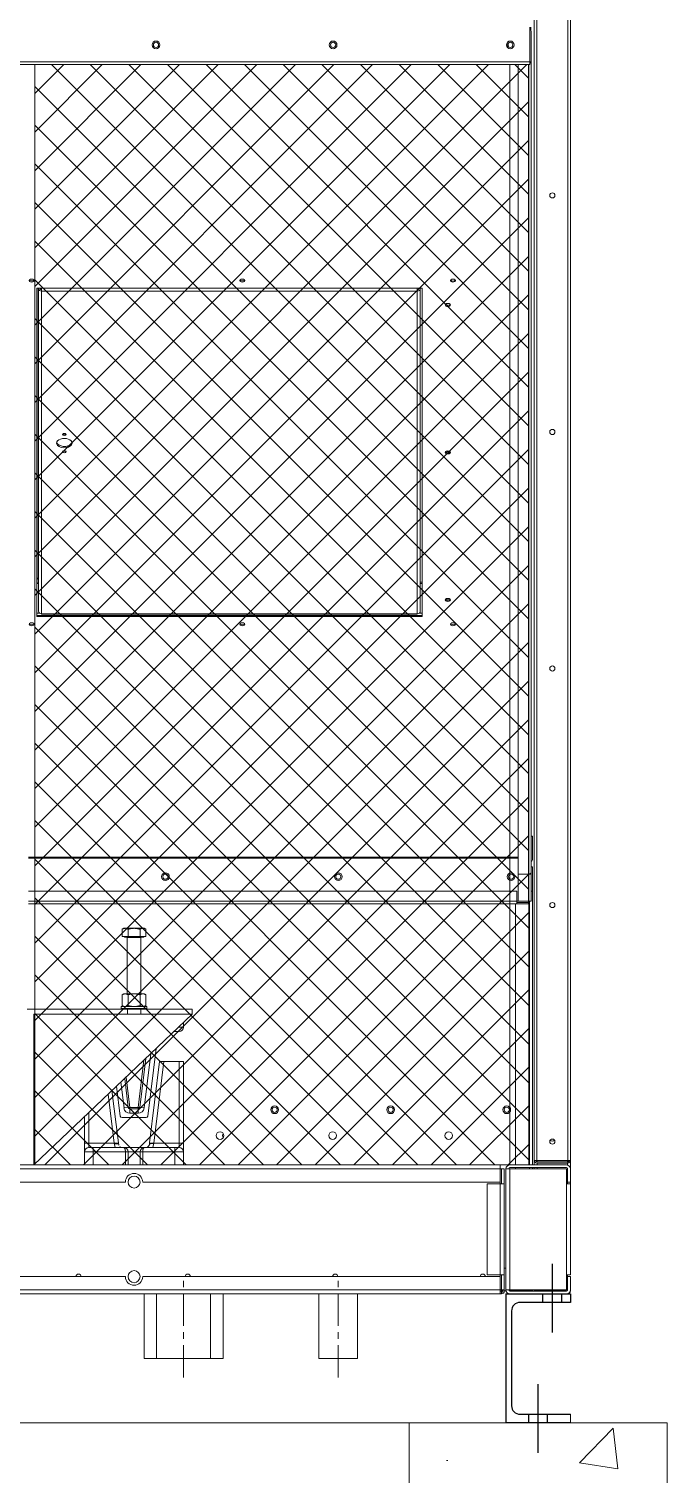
# Model space of a CAD drawing. Header units: millimetres. Extents: x -17070 to 49442, y -291348 to 30929.
# Drawn here: x 41237 to 41979, y 17507 to 19187 of the extents above; entities that cross this region are included whole.
import ezdxf

# ---------------------------------------------------------------- set-up
doc = ezdxf.new("R2010")
doc.units = ezdxf.units.MM
doc.linetypes.add('CENTER', pattern=[2, 1.25, -0.25, 0.25, -0.25])
doc.linetypes.add('CENTERX2', pattern=[4, 2.5, -0.5, 0.5, -0.5])
doc.layers.add('center', color=1, linetype='CENTER')
doc.layers.add('냉각탑_기초', color=23, linetype='Continuous')

# ---------------------------------------------------------------- blocks, each defined once
blk = doc.blocks.new('2')
at = {"lineweight": 5}
h = blk.add_hatch(dxfattribs=at)
h.set_pattern_fill('ANSI37', scale=10)
h.set_pattern_definition([(45, (-615500.723, -415281.036), (-22.4506403, 22.4506403), []), (135, (-615500.723, -415281.036), (-22.4506403, -22.4506403), [])])
h.paths.add_polyline_path([(41818.2, 19145.9), (41243.9, 19145.9), (41243.9, 17866.9), (41818.2, 17866.9)])
at = {"color": 7, "lineweight": 20}
for p, q in [((41824.7, 20113.8), (41824.7, 17872)), ((41827.8, 20113.8), (41827.8, 17872)), ((41863.6, 17872), (41863.6, 20113.8)), ((41866.7, 17872), (41866.7, 20113.8)), ((39713.8, 19149), (41819.6, 19149)), ((39713.8, 19145.9), (41819.6, 19145.9)), ((41806.1, 19145.9), (41806.1, 18204.9)), ((41818, 18204.9), (41818, 19145.9)), ((41821.1, 18207.4), (41821.1, 19149.9)), ((39748.4, 17866.9), (41785, 17866.9)), ((39748.4, 17862.2), (41785, 17862.2)), ((41349.2, 17846.9), (40184.2, 17846.9)), ((40184.2, 17736.9), (41349.2, 17736.9)), ((41785, 17721.6), (39748.4, 17721.6)), ((41785, 17716.9), (39748.4, 17716.9)), ((41462.9, 17641.9), (41370.9, 17641.9)), ((41619.1, 17641.9), (41574.1, 17641.9))]:
    blk.add_line(p, q, dxfattribs=at)
at = {"color": 7, "lineweight": 20, "ltscale": 0.0225}
blk.add_line((41819.6, 19149), (41819.6, 19189.5), dxfattribs=at)
at = {"color": 7, "lineweight": 20, "ltscale": 0.001987}
blk.add_line((41820.7, 19185.9), (41820.7, 19189.5), dxfattribs=at)
at = {"color": 7, "lineweight": 20, "ltscale": 0.018778}
blk.add_line((41821.1, 19184.4), (41821.1, 19150.6), dxfattribs=at)
at = {"color": 7, "lineweight": 20, "ltscale": 0.018973}
blk.add_line((41821.1, 19184.1), (41821.1, 19149.9), dxfattribs=at)
at = {"color": 7, "lineweight": 20, "ltscale": 0.001722}
for p, q in [((41819.6, 19145.9), (41819.6, 19149)), ((41821.1, 18204.9), (41818, 18204.9)), ((41804.5, 18173.3), (41804.5, 18170.2)), ((41821.1, 18173.3), (41818, 18173.3)), ((41827.8, 17872), (41824.7, 17872)), ((41863.6, 17872), (41866.7, 17872)), ((41786.6, 17720), (41786.6, 17716.9))]:
    blk.add_line(p, q, dxfattribs=at)
at = {"color": 7, "lineweight": 20, "ltscale": 3.6866e-05}
blk.add_line((41821, 19149.9), (41821.1, 19149.9), dxfattribs=at)
at = {"color": 7, "lineweight": 20, "ltscale": 0.248889}
for p, q in [((41694.1, 18885.9), (41246.1, 18885.9)), ((41246.1, 18505.6), (41694.1, 18505.6)), ((41246.1, 18504.3), (41694.1, 18504.3))]:
    blk.add_line(p, q, dxfattribs=at)
at = {"color": 7, "lineweight": 20, "ltscale": 0.211973}
for p, q in [((41246.1, 18504.3), (41246.1, 18885.9)), ((41694.1, 18885.9), (41694.1, 18504.3))]:
    blk.add_line(p, q, dxfattribs=at)
at = {"color": 7, "lineweight": 20, "ltscale": 0.209041}
blk.add_line((41246.1, 18885.9), (41246.1, 18509.6), dxfattribs=at)
at = {"color": 7, "lineweight": 20, "ltscale": 0.187062}
blk.add_line((41246.6, 18549.2), (41246.6, 18885.9), dxfattribs=at)
at = {"color": 7, "lineweight": 20, "ltscale": 0.00028598}
for p, q in [((41248.1, 18885.9), (41248.1, 18885.4)), ((41250.1, 18885.9), (41250.1, 18885.4)), ((41690.1, 18885.9), (41690.1, 18885.4)), ((41692.1, 18885.9), (41692.1, 18885.4))]:
    blk.add_line(p, q, dxfattribs=at)
at = {"color": 7, "lineweight": 20, "ltscale": 0.208295}
for p, q in [((41248.1, 18885.4), (41248.1, 18510.4)), ((41692.1, 18510.4), (41692.1, 18885.4)), ((41251.6, 18882.6), (41251.6, 18507.6)), ((41688.6, 18507.6), (41688.6, 18882.6))]:
    blk.add_line(p, q, dxfattribs=at)
at = {"color": 7, "lineweight": 20, "ltscale": 0.001839}
for p, q in [((41251.6, 18885.9), (41251.6, 18882.6)), ((41688.6, 18885.9), (41688.6, 18882.6))]:
    blk.add_line(p, q, dxfattribs=at)
at = {"color": 7, "lineweight": 20, "ltscale": 0.000951508}
blk.add_line((41688.6, 18884.2), (41688.6, 18885.9), dxfattribs=at)
at = {"color": 7, "lineweight": 20, "ltscale": 0.242778}
for p, q in [((41688.6, 18882.6), (41251.6, 18882.6)), ((41251.6, 18507.6), (41688.6, 18507.6)), ((41251.6, 18506.9), (41688.6, 18506.9))]:
    blk.add_line(p, q, dxfattribs=at)
at = {"color": 7, "lineweight": 20, "ltscale": 0.00027781}
blk.add_line((41246.6, 18549.2), (41246.1, 18549.2), dxfattribs=at)
at = {"color": 7, "lineweight": 20, "ltscale": 0.000959548}
blk.add_line((41247.8, 18548.6), (41246.1, 18548.6), dxfattribs=at)
at = {"color": 7, "lineweight": 20, "ltscale": 0.001111}
for p, q in [((41248.1, 18547), (41246.1, 18547)), ((41246.1, 18544.1), (41248.1, 18544.1)), ((41246.1, 18542.7), (41248.1, 18542.7)), ((41692.1, 18544.1), (41694.1, 18544.1)), ((41692.1, 18542.7), (41694.1, 18542.7)), ((41828.2, 17868.9), (41828.2, 17866.9)), ((41791.7, 17746.9), (41789.7, 17746.9)), ((41820.7, 17720.4), (41822.7, 17720.4))]:
    blk.add_line(p, q, dxfattribs=at)
at = {"color": 7, "lineweight": 20, "ltscale": 0.00172}
for p, q in [((41246.1, 18508.4), (41249.2, 18508.4)), ((41691, 18508.4), (41694.1, 18508.4))]:
    blk.add_line(p, q, dxfattribs=at)
at = {"color": 7, "lineweight": 20, "ltscale": 0.000391542}
for p, q in [((41251.6, 18506.9), (41251.6, 18507.6)), ((41688.6, 18506.9), (41688.6, 18507.6))]:
    blk.add_line(p, q, dxfattribs=at)
at = {"color": 7, "lineweight": 20, "ltscale": 0.000888889}
for p, q in [((41821.1, 18248.9), (41822.7, 18248.9)), ((41822.7, 18184.9), (41821.1, 18184.9)), ((41818, 18171.8), (41818, 18170.2)), ((41863.6, 17868.9), (41863.6, 17870.5)), ((41786.6, 17720), (41785, 17720))]:
    blk.add_line(p, q, dxfattribs=at)
at = {"color": 7, "lineweight": 20, "ltscale": 0.014722}
blk.add_line((41822.7, 18248.9), (41822.7, 18222.4), dxfattribs=at)
at = {"color": 7, "lineweight": 20, "ltscale": 0.316445}
for p, q in [((41236.5, 18224.5), (41806.1, 18224.5)), ((41236.5, 18223.3), (41806.1, 18223.3))]:
    blk.add_line(p, q, dxfattribs=at)
at = {"color": 7, "lineweight": 20, "ltscale": 0.009993}
blk.add_line((41821.1, 18223.3), (41821.1, 18205.3), dxfattribs=at)
at = {"color": 7, "lineweight": 20, "ltscale": 0.000888909}
blk.add_line((41822.7, 18213.4), (41821.1, 18213.4), dxfattribs=at)
at = {"color": 7, "lineweight": 20, "ltscale": 0.015833}
blk.add_line((41822.7, 18184.9), (41822.7, 18213.4), dxfattribs=at)
at = {"color": 7, "lineweight": 20, "ltscale": 0.017557}
for p, q in [((41806.1, 18204.9), (41806.1, 18173.3)), ((41818, 18173.3), (41818, 18204.9)), ((41821.1, 18173.3), (41821.1, 18204.9))]:
    blk.add_line(p, q, dxfattribs=at)
at = {"color": 7, "lineweight": 20, "ltscale": 0.006611}
for p, q in [((41806.1, 18204.9), (41818, 18204.9)), ((41818, 18204.9), (41806.1, 18204.9)), ((41804.5, 18173.3), (41804.5, 18185.2)), ((41818, 18173.3), (41806.1, 18173.3))]:
    blk.add_line(p, q, dxfattribs=at)
at = {"color": 7, "lineweight": 20, "ltscale": 0.000171737}
blk.add_line((41819.5, 18204.9), (41819.5, 18205.2), dxfattribs=at)
at = {"color": 7, "lineweight": 20, "ltscale": 0.000772733}
blk.add_line((41821.1, 18205.3), (41819.7, 18205.3), dxfattribs=at)
at = {"color": 7, "lineweight": 20, "ltscale": 1.00808e-05}
blk.add_line((41821.1, 18207.1), (41821, 18207.1), dxfattribs=at)
at = {"color": 7, "lineweight": 20, "ltscale": 0.000148633}
blk.add_line((41821.1, 18207.4), (41821.1, 18207.1), dxfattribs=at)
at = {"color": 7, "lineweight": 20, "ltscale": 0.000227928}
blk.add_line((41821.1, 18205.3), (41821.1, 18204.9), dxfattribs=at)
at = {"color": 7, "lineweight": 20, "ltscale": 0.315556}
for p, q in [((41804.5, 18185.2), (41236.5, 18185.2)), ((41804.5, 18173.3), (41236.5, 18173.3)), ((41804.5, 18170.2), (41236.5, 18170.2))]:
    blk.add_line(p, q, dxfattribs=at)
at = {"color": 7, "lineweight": 20, "ltscale": 0.176666}
blk.add_line((41822.7, 17866.9), (41822.7, 18184.9), dxfattribs=at)
at = {"color": 7, "lineweight": 20, "ltscale": 0.168514}
blk.add_line((41802.7, 18170.2), (41802.7, 17866.9), dxfattribs=at)
at = {"color": 7, "lineweight": 20, "ltscale": 0.0075}
for p, q in [((41818, 18173.3), (41804.5, 18173.3)), ((41804.5, 18171.8), (41818, 18171.8)), ((41818, 18170.2), (41804.5, 18170.2))]:
    blk.add_line(p, q, dxfattribs=at)
at = {"color": 7, "lineweight": 20, "ltscale": 0.000833333}
for p, q in [((41818, 18171.8), (41818, 18173.3)), ((41785, 17862.2), (41786.5, 17862.2)), ((41862, 17738.9), (41863.5, 17738.9)), ((41785, 17721.6), (41786.5, 17721.6)), ((41786.6, 17718.5), (41786.6, 17720)), ((41794.9, 17721.6), (41796.4, 17721.6)), ((41819.2, 17720.4), (41820.7, 17720.4)), ((41826.7, 17720.4), (41828.2, 17720.4))]:
    blk.add_line(p, q, dxfattribs=at)
at = {"color": 7, "lineweight": 20, "ltscale": 0.170236}
blk.add_line((41819.2, 17866.9), (41819.2, 18173.3), dxfattribs=at)
at = {"color": 7, "lineweight": 20, "ltscale": 0.001225}
for p, q in [((41347.2, 18141.9), (41345.3, 18140.8)), ((41371.1, 18141.9), (41373, 18140.8))]:
    blk.add_line(p, q, dxfattribs=at)
at = {"color": 7, "lineweight": 20, "ltscale": 0.004598}
for p, q in [((41345.3, 18132.5), (41345.3, 18140.8)), ((41352.2, 18132.5), (41352.2, 18140.8)), ((41366.1, 18132.5), (41366.1, 18140.8)), ((41373, 18132.5), (41373, 18140.8))]:
    blk.add_line(p, q, dxfattribs=at)
at = {"color": 7, "lineweight": 20, "ltscale": 0.003849}
for p, q in [((41345.3, 18132.5), (41352.2, 18132.5)), ((41366.1, 18132.5), (41373, 18132.5))]:
    blk.add_line(p, q, dxfattribs=at)
at = {"color": 7, "lineweight": 20, "ltscale": 0.012461}
blk.add_line((41347.2, 18141.9), (41369.6, 18141.9), dxfattribs=at)
at = {"color": 7, "lineweight": 20, "ltscale": 0.000444444}
for p, q in [((41347.9, 18131.7), (41347.9, 18132.5)), ((41370.4, 18131.7), (41370.4, 18132.5))]:
    blk.add_line(p, q, dxfattribs=at)
at = {"color": 7, "lineweight": 20, "ltscale": 0.006247}
for p, q in [((41359.2, 18131.7), (41347.9, 18131.7)), ((41370.4, 18131.7), (41359.2, 18131.7))]:
    blk.add_line(p, q, dxfattribs=at)
at = {"color": 7, "lineweight": 20, "ltscale": 0.004444}
for p, q in [((41359.2, 18131.1), (41351.2, 18131.1)), ((41367.2, 18131.1), (41359.2, 18131.1))]:
    blk.add_line(p, q, dxfattribs=at)
at = {"color": 7, "lineweight": 20, "ltscale": 0.036344}
for p, q in [((41351.2, 18131.1), (41351.2, 18065.7)), ((41367.2, 18131.1), (41367.2, 18065.7))]:
    blk.add_line(p, q, dxfattribs=at)
at = {"color": 7, "lineweight": 20, "ltscale": 0.007698}
blk.add_line((41352.2, 18132.5), (41366.1, 18132.5), dxfattribs=at)
at = {"color": 7, "lineweight": 20, "ltscale": 0.00081246}
blk.add_line((41369.6, 18141.9), (41371.1, 18141.9), dxfattribs=at)
at = {"color": 7, "lineweight": 20, "ltscale": 0.00121}
for p, q in [((41347.2, 18065.7), (41345.3, 18064.6)), ((41371.1, 18065.7), (41373, 18064.6)), ((41347.2, 18050.9), (41345.3, 18052)), ((41371.1, 18050.9), (41373, 18052))]:
    blk.add_line(p, q, dxfattribs=at)
at = {"color": 7, "lineweight": 20, "ltscale": 0.007012}
for p, q in [((41345.3, 18064.6), (41345.3, 18052)), ((41352.2, 18064.6), (41352.2, 18052)), ((41366.1, 18064.6), (41366.1, 18052)), ((41373, 18064.6), (41373, 18052))]:
    blk.add_line(p, q, dxfattribs=at)
at = {"color": 7, "lineweight": 20, "ltscale": 0.000814081}
blk.add_line((41347.2, 18065.7), (41348.7, 18065.7), dxfattribs=at)
at = {"color": 7, "lineweight": 20, "ltscale": 0.012486}
blk.add_line((41348.7, 18065.7), (41371.1, 18065.7), dxfattribs=at)
at = {"color": 0, "lineweight": 20}
for p, q in [((41426.7, 18047.9), (41235, 18047.9)), ((41426.7, 18041.9), (41426.7, 18047.9)), ((41306.7, 18041.9), (41242.7, 18041.9)), ((41242.7, 18041.9), (41242.7, 17866.9)), ((41426.7, 18041.9), (41242.7, 17866.9)), ((41426.7, 18041.9), (41411.7, 18041.9))]:
    blk.add_line(p, q, dxfattribs=at)
at = {"color": 7, "lineweight": 20, "ltscale": 0.008333}
for p, q in [((41344.2, 18050.9), (41359.2, 18050.9)), ((41344.2, 18048.7), (41359.2, 18048.7)), ((41359.2, 18050.9), (41374.2, 18050.9)), ((41359.2, 18048.7), (41374.2, 18048.7)), ((41301.7, 17866.9), (41301.7, 17881.9)), ((41311.7, 17866.9), (41311.7, 17881.9)), ((41349.2, 17866.9), (41349.2, 17881.9)), ((41352.2, 17866.9), (41352.2, 17881.9)), ((41366.2, 17866.9), (41366.2, 17881.9)), ((41369.2, 17866.9), (41369.2, 17881.9)), ((41406.7, 17866.9), (41406.7, 17881.9)), ((41416.7, 17866.9), (41416.7, 17881.9))]:
    blk.add_line(p, q, dxfattribs=at)
at = {"color": 7, "lineweight": 20, "ltscale": 0.001187}
for p, q in [((41344.2, 18050.9), (41344.2, 18048.7)), ((41374.2, 18050.9), (41374.2, 18048.7))]:
    blk.add_line(p, q, dxfattribs=at)
at = {"color": 7, "lineweight": 20, "ltscale": 0.000787795}
for p, q in [((41345.3, 18047.9), (41344.2, 18048.7)), ((41373, 18047.9), (41374.2, 18048.7))]:
    blk.add_line(p, q, dxfattribs=at)
at = {"color": 7, "lineweight": 20, "ltscale": 0.007708}
for p, q in [((41345.3, 18047.9), (41359.2, 18047.9)), ((41359.2, 18047.9), (41373, 18047.9))]:
    blk.add_line(p, q, dxfattribs=at)
at = {"color": 7, "lineweight": 20, "ltscale": 0.003333}
for p, q in [((41351.4, 18047.9), (41351.4, 18041.9)), ((41367, 18047.9), (41367, 18041.9))]:
    blk.add_line(p, q, dxfattribs=at)
at = {"color": 7, "lineweight": 20, "ltscale": 0.002778}
for p, q in [((41311.7, 18041.9), (41306.7, 18041.9)), ((41411.7, 18041.9), (41406.7, 18041.9)), ((41406.7, 18022.8), (41406.7, 18021.9)), ((41411.7, 18021.9), (41406.7, 18021.9)), ((41416.7, 17986.9), (41411.7, 17986.9)), ((41352.5, 17933.6), (41347.5, 17933)), ((41354.4, 17931.9), (41354.4, 17926.9)), ((41363.9, 17931.9), (41363.9, 17926.9)), ((41365.9, 17933.6), (41370.8, 17933)), ((41306.7, 17891.9), (41301.7, 17891.9)), ((41306.7, 17886.9), (41306.7, 17891.9)), ((41311.7, 17886.9), (41306.7, 17886.9)), ((41311.7, 17886.9), (41311.7, 17881.9)), ((41336, 17891.9), (41341, 17892.5)), ((41382.3, 17891.9), (41377.3, 17892.5)), ((41406.7, 17886.9), (41406.7, 17881.9)), ((41411.7, 17886.9), (41406.7, 17886.9)), ((41411.7, 17891.9), (41416.7, 17891.9)), ((41411.7, 17891.9), (41411.7, 17886.9))]:
    blk.add_line(p, q, dxfattribs=at)
at = {"color": 7, "lineweight": 20, "ltscale": 0.014295}
for p, q in [((41337.4, 18041.9), (41311.7, 18041.9)), ((41406.7, 18041.9), (41380.9, 18041.9))]:
    blk.add_line(p, q, dxfattribs=at)
at = {"color": 7, "lineweight": 20, "ltscale": 0.002205}
for p, q in [((41337.4, 18041.9), (41341.4, 18041.9)), ((41377, 18041.9), (41380.9, 18041.9))]:
    blk.add_line(p, q, dxfattribs=at)
at = {"color": 7, "lineweight": 20, "ltscale": 0.019777}
blk.add_line((41377, 18041.9), (41341.4, 18041.9), dxfattribs=at)
at = {"color": 7, "lineweight": 20, "ltscale": 0.005556}
for p, q in [((41416.7, 18032.4), (41416.7, 18026.9)), ((41416.7, 18026.9), (41410.9, 18026.9)), ((41311.7, 17881.9), (41301.7, 17881.9)), ((41416.7, 17881.9), (41406.7, 17881.9)), ((41416.7, 17891.9), (41416.7, 17881.9))]:
    blk.add_line(p, q, dxfattribs=at)
at = {"color": 7, "lineweight": 20, "ltscale": 0.008376}
blk.add_line((41406.7, 18021.9), (41405.6, 18021.9), dxfattribs=at)
at = {"color": 7, "lineweight": 20, "ltscale": 0.058129}
for p, q in [((41370.8, 17933), (41378.6, 17996.1)), ((41343.8, 17963.1), (41347.5, 17933))]:
    blk.add_line(p, q, dxfattribs=at)
at = {"color": 7, "lineweight": 20, "ltscale": 0.053282}
for p, q in [((41375.1, 17923.6), (41384.7, 18002)), ((41343.2, 17923.6), (41338.9, 17958.4))]:
    blk.add_line(p, q, dxfattribs=at)
at = {"color": 7, "lineweight": 20, "ltscale": 0.059604}
for p, q in [((41370.6, 17988.6), (41363.9, 17933.6)), ((41365.9, 17933.6), (41372.9, 17990.7)), ((41348.3, 17967.4), (41352.5, 17933.6)), ((41350.1, 17969), (41354.4, 17933.6))]:
    blk.add_line(p, q, dxfattribs=at)
at = {"color": 7, "lineweight": 20, "ltscale": 0.052833}
for p, q in [((41377.3, 17892.5), (41388.9, 17986.9)), ((41341, 17892.5), (41333.5, 17953.3))]:
    blk.add_line(p, q, dxfattribs=at)
at = {"color": 7, "lineweight": 20, "ltscale": 0.053174}
for p, q in [((41382.3, 17891.9), (41394, 17986.9)), ((41336, 17891.9), (41329, 17949))]:
    blk.add_line(p, q, dxfattribs=at)
at = {"color": 7, "lineweight": 20, "ltscale": 0.002799}
blk.add_line((41388.9, 17986.9), (41394, 17986.9), dxfattribs=at)
at = {"color": 7, "lineweight": 20, "ltscale": 0.009824}
blk.add_line((41411.7, 17986.9), (41394, 17986.9), dxfattribs=at)
at = {"color": 7, "lineweight": 20, "ltscale": 0.052778}
for p, q in [((41411.7, 17891.9), (41411.7, 17986.9)), ((41416.7, 17891.9), (41416.7, 17986.9)), ((41306.7, 17927.7), (41306.7, 17891.9)), ((41301.7, 17923), (41301.7, 17891.9))]:
    blk.add_line(p, q, dxfattribs=at)
at = {"color": 7, "lineweight": 20, "ltscale": 0.000975701}
for p, q in [((41354.4, 17933.6), (41354.4, 17931.9)), ((41363.9, 17933.6), (41363.9, 17931.9))]:
    blk.add_line(p, q, dxfattribs=at)
at = {"color": 7, "lineweight": 20, "ltscale": 0.005249}
for p, q in [((41354.4, 17933.6), (41363.9, 17933.6)), ((41363.9, 17931.9), (41354.4, 17931.9)), ((41363.9, 17926.9), (41354.4, 17926.9))]:
    blk.add_line(p, q, dxfattribs=at)
at = {"color": 7, "lineweight": 20, "ltscale": 0.015502}
blk.add_line((41373.1, 17921.9), (41345.2, 17921.9), dxfattribs=at)
at = {"color": 7, "lineweight": 20, "ltscale": 0.005554}
blk.add_line((41301.7, 17881.9), (41301.7, 17891.9), dxfattribs=at)
at = {"color": 7, "lineweight": 20, "ltscale": 0.016305}
for p, q in [((41306.7, 17891.9), (41336, 17891.9)), ((41382.3, 17891.9), (41411.7, 17891.9))]:
    blk.add_line(p, q, dxfattribs=at)
at = {"color": 7, "lineweight": 20, "ltscale": 0.019722}
for p, q in [((41311.7, 17886.9), (41347.2, 17886.9)), ((41406.7, 17886.9), (41371.2, 17886.9))]:
    blk.add_line(p, q, dxfattribs=at)
at = {"color": 7, "lineweight": 20, "ltscale": 0.020833}
for p, q in [((41311.7, 17881.9), (41349.2, 17881.9)), ((41406.7, 17881.9), (41369.2, 17881.9))]:
    blk.add_line(p, q, dxfattribs=at)
at = {"color": 7, "lineweight": 20, "ltscale": 0.00286}
for p, q in [((41336, 17891.9), (41337.2, 17886.9)), ((41382.3, 17891.9), (41381.1, 17886.9))]:
    blk.add_line(p, q, dxfattribs=at)
at = {"color": 7, "lineweight": 20, "ltscale": 0.002757}
blk.add_line((41341.1, 17891.3), (41336.2, 17891.3), dxfattribs=at)
at = {"color": 7, "lineweight": 20, "ltscale": 0.000682136}
for p, q in [((41341, 17892.5), (41341.1, 17891.3)), ((41377.3, 17892.5), (41377.2, 17891.3))]:
    blk.add_line(p, q, dxfattribs=at)
at = {"color": 7, "lineweight": 20, "ltscale": 3.09685e-05}
blk.add_line((41342.8, 17888.1), (41342.9, 17888), dxfattribs=at)
at = {"color": 7, "lineweight": 20, "ltscale": 7.47435e-06}
blk.add_line((41346.1, 17886.9), (41346.1, 17886.9), dxfattribs=at)
at = {"color": 7, "lineweight": 20, "ltscale": 0.013331}
blk.add_line((41371.2, 17886.9), (41347.2, 17886.9), dxfattribs=at)
at = {"color": 7, "lineweight": 20, "ltscale": 0.001667}
for p, q in [((41352.2, 17881.9), (41349.2, 17881.9)), ((41369.2, 17881.9), (41366.2, 17881.9))]:
    blk.add_line(p, q, dxfattribs=at)
at = {"color": 7, "lineweight": 20, "ltscale": 0.007778}
blk.add_line((41366.2, 17881.9), (41352.2, 17881.9), dxfattribs=at)
at = {"color": 7, "lineweight": 20, "ltscale": 0.002611}
for p, q in [((41785, 17862.2), (41785, 17866.9)), ((41796.4, 17862.2), (41791.7, 17862.2)), ((41785, 17844.9), (41789.7, 17844.9)), ((41866.7, 17844.9), (41862, 17844.9)), ((41785, 17738.9), (41789.7, 17738.9)), ((41866.7, 17738.9), (41862, 17738.9)), ((41785, 17721.6), (41785, 17716.9)), ((41796.4, 17721.6), (41791.7, 17721.6))]:
    blk.add_line(p, q, dxfattribs=at)
at = {"color": 7, "lineweight": 20, "ltscale": 0.009611}
for p, q in [((41785, 17844.9), (41785, 17862.2)), ((41786.5, 17862.2), (41786.5, 17844.9)), ((41789.7, 17844.9), (41789.7, 17862.2)), ((41862, 17862.2), (41862, 17844.9)), ((41862, 17862.2), (41862, 17844.9)), ((41785, 17721.6), (41785, 17738.9)), ((41786.5, 17738.9), (41786.5, 17721.6)), ((41789.7, 17721.6), (41789.7, 17738.9)), ((41862, 17738.9), (41862, 17721.6)), ((41862, 17738.9), (41862, 17721.6))]:
    blk.add_line(p, q, dxfattribs=at)
at = {"color": 7, "lineweight": 20, "ltscale": 0.0085}
for p, q in [((41785, 17846.9), (41785, 17862.2)), ((41863.5, 17862.2), (41863.5, 17846.9)), ((41866.7, 17862.2), (41866.7, 17846.9)), ((41785, 17844.9), (41769.7, 17844.9)), ((41769.7, 17738.9), (41785, 17738.9)), ((41785, 17721.6), (41785, 17736.9)), ((41863.5, 17736.9), (41863.5, 17721.6)), ((41866.7, 17736.9), (41866.7, 17721.6))]:
    blk.add_line(p, q, dxfattribs=at)
at = {"color": 7, "lineweight": 20, "ltscale": 0.001778}
for p, q in [((41789.7, 17862.2), (41786.5, 17862.2)), ((41866.7, 17846.9), (41863.5, 17846.9)), ((41866.7, 17738.9), (41863.5, 17738.9)), ((41863.5, 17736.9), (41866.7, 17736.9)), ((41786.5, 17721.6), (41789.7, 17721.6))]:
    blk.add_line(p, q, dxfattribs=at)
at = {"color": 7, "lineweight": 20, "ltscale": 0.078111}
for p, q in [((41791.7, 17721.6), (41791.7, 17862.2)), ((41796.4, 17721.6), (41796.4, 17862.2))]:
    blk.add_line(p, q, dxfattribs=at)
at = {"color": 7, "lineweight": 20, "ltscale": 0.036444}
for p, q in [((41862, 17866.9), (41796.4, 17866.9)), ((41862, 17863.7), (41796.4, 17863.7)), ((41862, 17862.2), (41796.4, 17862.2)), ((41796.4, 17721.6), (41862, 17721.6)), ((41862, 17721.6), (41796.4, 17721.6)), ((41862, 17720.1), (41796.4, 17720.1)), ((41862, 17716.9), (41796.4, 17716.9))]:
    blk.add_line(p, q, dxfattribs=at)
at = {"color": 7, "lineweight": 20, "ltscale": 0.000834307}
for p, q in [((41802.7, 17863.7), (41802.7, 17862.2)), ((41819.2, 17862.2), (41819.2, 17863.7)), ((41822.7, 17862.2), (41822.7, 17863.7)), ((41824.7, 17862.2), (41824.7, 17863.7))]:
    blk.add_line(p, q, dxfattribs=at)
at = {"color": 7, "lineweight": 20, "ltscale": 0.002833}
for p, q in [((41824.7, 17872), (41824.7, 17866.9)), ((41824.7, 17866.9), (41824.7, 17872))]:
    blk.add_line(p, q, dxfattribs=at)
at = {"color": 7, "lineweight": 20, "ltscale": 0.019889}
for p, q in [((41863.6, 17872), (41827.8, 17872)), ((41827.8, 17870.5), (41863.6, 17870.5)), ((41827.8, 17868.9), (41863.6, 17868.9))]:
    blk.add_line(p, q, dxfattribs=at)
at = {"color": 7, "lineweight": 20, "ltscale": 0.000832888}
for p, q in [((41828.2, 17872), (41828.2, 17870.5)), ((41863.2, 17870.5), (41863.2, 17872))]:
    blk.add_line(p, q, dxfattribs=at)
at = {"color": 7, "lineweight": 20, "ltscale": 0.000833331}
blk.add_line((41828.2, 17862.2), (41828.2, 17863.7), dxfattribs=at)
at = {"color": 7, "lineweight": 20, "ltscale": 0.001198}
blk.add_line((41863.2, 17866.7), (41863.2, 17868.9), dxfattribs=at)
at = {"color": 7, "lineweight": 20, "ltscale": 0.010111}
for p, q in [((41863.2, 17863.1), (41863.2, 17844.9)), ((41863.2, 17738.9), (41863.2, 17720.7)), ((41863.2, 17738.9), (41863.2, 17720.7))]:
    blk.add_line(p, q, dxfattribs=at)
at = {"color": 7, "lineweight": 20, "ltscale": 0.005382}
blk.add_line((41866.7, 17862.2), (41866.7, 17871.9), dxfattribs=at)
at = {"color": 7, "lineweight": 20, "ltscale": 0.231}
for p, q in [((41785, 17846.9), (41369.2, 17846.9)), ((41369.2, 17736.9), (41785, 17736.9))]:
    blk.add_line(p, q, dxfattribs=at)
at = {"color": 7, "lineweight": 20, "ltscale": 0.058889}
for p, q in [((41769.7, 17844.9), (41769.7, 17738.9)), ((41785, 17844.9), (41785, 17738.9)), ((41789.7, 17844.9), (41789.7, 17738.9)), ((41862, 17738.9), (41862, 17844.9)), ((41866.7, 17738.9), (41866.7, 17844.9)), ((41866.7, 17738.9), (41866.7, 17844.9))]:
    blk.add_line(p, q, dxfattribs=at)
at = {"color": 7, "lineweight": 20, "ltscale": 0.00111}
blk.add_line((41866.7, 17846.9), (41866.7, 17844.9), dxfattribs=at)
blk.add_line((41866.7, 17846.9), (41866.7, 17844.9), dxfattribs=at)
at = {"color": 1, "linetype": 'CENTERX2', "ltscale": 50}
for p, q in [((41845.7, 17671.9), (41845.7, 17751.9)), ((41829.2, 17531.9), (41829.2, 17611.9))]:
    blk.add_line(p, q, dxfattribs=at)
at = {"lineweight": 5}
for p, q in [((41370.9, 17641.9), (41370.9, 17716.9)), ((41385.2, 17641.9), (41385.2, 17716.9)), ((41448.2, 17641.9), (41448.2, 17716.9)), ((41462.9, 17641.9), (41462.9, 17716.9)), ((41574.1, 17641.9), (41574.1, 17716.9)), ((41619.1, 17641.9), (41619.1, 17716.9)), ((39741.7, 17566.9), (41791.7, 17566.9))]:
    blk.add_line(p, q, dxfattribs=at)
at = {"color": 7, "lineweight": 20, "ltscale": 0.000888893}
for p, q in [((41786.6, 17716.9), (41785, 17716.9)), ((41789.7, 17721.6), (41789.7, 17720))]:
    blk.add_line(p, q, dxfattribs=at)
at = {"color": 7, "lineweight": 20, "ltscale": 0.000889832}
blk.add_line((41786.6, 17721.6), (41786.6, 17720), dxfattribs=at)
at = {"color": 7, "lineweight": 20, "ltscale": 0.000888918}
blk.add_line((41786.6, 17720), (41786.6, 17721.6), dxfattribs=at)
at = {"color": 7, "lineweight": 20, "ltscale": 0.000833335}
blk.add_line((41786.6, 17720.4), (41788.1, 17720.4), dxfattribs=at)
at = {"color": 7, "lineweight": 20, "ltscale": 0.00088892}
blk.add_line((41788.1, 17721.6), (41788.1, 17720), dxfattribs=at)
at = {"color": 7, "lineweight": 20, "ltscale": 0.001199}
blk.add_line((41789.7, 17720.4), (41791.8, 17720.4), dxfattribs=at)
at = {"color": 7, "lineweight": 25, "ltscale": 0.125}
for p, q in [((41791.7, 17716.9), (41866.7, 17716.9)), ((41866.7, 17566.9), (41791.7, 17566.9))]:
    blk.add_line(p, q, dxfattribs=at)
at = {"ltscale": 25}
blk.add_line((41791.7, 17716.9), (41791.7, 17566.9), dxfattribs=at)
at = {"color": 7, "lineweight": 20, "ltscale": 0.013167}
blk.add_line((41795.5, 17720.4), (41819.2, 17720.4), dxfattribs=at)
at = {"color": 7, "lineweight": 20, "ltscale": 0.000667661}
blk.add_line((41819.2, 17720.4), (41819.2, 17721.6), dxfattribs=at)
at = {"color": 7, "lineweight": 20, "ltscale": 0.000666669}
blk.add_line((41819.2, 17721.6), (41819.2, 17720.4), dxfattribs=at)
at = {"color": 7, "lineweight": 20, "ltscale": 0.000166667}
blk.add_line((41819.2, 17720.1), (41819.2, 17720.4), dxfattribs=at)
at = {"color": 7, "lineweight": 20, "ltscale": 0.00066667}
for p, q in [((41820.7, 17721.6), (41820.7, 17720.4)), ((41824.7, 17720.4), (41824.7, 17721.6))]:
    blk.add_line(p, q, dxfattribs=at)
at = {"color": 7, "lineweight": 20, "ltscale": 0.000667646}
blk.add_line((41822.7, 17720.4), (41822.7, 17721.6), dxfattribs=at)
at = {"color": 7, "lineweight": 20, "ltscale": 0.001944}
blk.add_line((41828.2, 17720.4), (41824.7, 17720.4), dxfattribs=at)
at = {"color": 7, "lineweight": 20, "ltscale": 0.000667644}
blk.add_line((41828.2, 17720.4), (41828.2, 17721.6), dxfattribs=at)
at = {"color": 7, "lineweight": 20, "ltscale": 0.019278}
for p, q in [((41862.9, 17720.4), (41828.2, 17720.4)), ((41828.2, 17720.4), (41862.9, 17720.4))]:
    blk.add_line(p, q, dxfattribs=at)
for p, q in [((41834.7, 17706.9), (41834.7, 17716.9)), ((41856.7, 17706.9), (41856.7, 17716.9)), ((41818.2, 17566.9), (41818.2, 17576.9)), ((41840.2, 17566.9), (41840.2, 17576.9))]:
    blk.add_line(p, q)
at = {"color": 7, "lineweight": 20, "ltscale": 0.000666671}
for p, q in [((41863.2, 17716.9), (41862, 17716.9)), ((41866.7, 17721.6), (41866.7, 17720.4))]:
    blk.add_line(p, q, dxfattribs=at)
at = {"color": 7, "lineweight": 25, "ltscale": 0.008333}
blk.add_line((41866.7, 17716.9), (41866.7, 17706.9), dxfattribs=at)
at = {"color": 7, "lineweight": 25, "ltscale": 0.091667}
blk.add_line((41798.2, 17696.9), (41798.2, 17586.9), dxfattribs=at)
at = {"color": 7, "lineweight": 25, "ltscale": 0.05125}
for p, q in [((41866.7, 17706.9), (41808.2, 17706.9)), ((41808.2, 17576.9), (41866.7, 17576.9))]:
    blk.add_line(p, q, dxfattribs=at)
at = {"color": 7, "lineweight": 15, "ltscale": 0.0625}
blk.add_line((41866.7, 17576.9), (41866.7, 17566.9), dxfattribs=at)
at = {"color": 0, "lineweight": 20}
for points in [[(39713.8, 19145.9), (41796.4, 19145.9), (41796.4, 17866.9), (39713.8, 17866.9)], [(41243.9, 19145.9), (41818.2, 19145.9), (41818.2, 17866.9), (41243.9, 17866.9)]]:
    blk.add_lwpolyline(points, close=True, dxfattribs=at)
at = {"color": 7, "lineweight": 20}
for centre, radius in [((41384.7, 19168.9), 4.5), ((41384.7, 19168.9), 3), ((41590.7, 19168.9), 4.5), ((41590.7, 19168.9), 3), ((41796.7, 19168.9), 4.5), ((41796.7, 19168.9), 3), ((41845.7, 18993.9), 3), ((41845.7, 18718.9), 3), ((41845.7, 18443.9), 3), ((41395.7, 18201.9), 4.5), ((41395.7, 18201.9), 3), ((41596.7, 18201.9), 4.5), ((41596.7, 18201.9), 3), ((41797.7, 18201.9), 4.5), ((41797.7, 18201.9), 3), ((41845.7, 18168.9), 3), ((41522.7, 17930.9), 4.5), ((41522.7, 17930.9), 3), ((41657.7, 17930.9), 4.5), ((41657.7, 17930.9), 3), ((41792.7, 17930.9), 4.5), ((41792.7, 17930.9), 3), ((41459.2, 17900.9), 4.5), ((41590.2, 17900.9), 4.5), ((41725.2, 17900.9), 4.5), ((41845.7, 17893.9), 3), ((41359.2, 17846.9), 7), ((41359.2, 17736.9), 7)]:
    blk.add_circle(centre, radius, dxfattribs=at)
for centre, radius, start, end in [((41818, 19184.4), 3.1, 0, 58.9271), ((41818, 19150.6), 3.1, 301.0729, 0), ((41819.2, 18222.4), 3.5, 302.8783, 0), ((41350.6, 18131.1), 0.6, 0, 90), ((41367.8, 18131.1), 0.6, 90, 180), ((41819.2, 18032.4), 3.5, 359.8264, 0), ((41411.7, 18026.9), 5, 270, 0), ((41354.4, 17933.9), 7, 187, 270), ((41354.4, 17933.9), 2, 187, 270), ((41363.9, 17933.9), 2, 270, 353), ((41363.9, 17933.9), 7, 270, 353), ((41345.2, 17923.9), 2, 187, 270), ((41373.1, 17923.9), 2, 270, 353), ((41819.2, 17913.4), 3.5, 0, 1.1055), ((41465.2, 17900.9), 3, 133.4326, 226.5674), ((41845.7, 17897.4), 3, 215.6858, 324.3185), ((41306.7, 17881.9), 5, 90, 180), ((41346.1, 17891.9), 4.97, 189.5376, 207.8079), ((41346.1, 17892.1), 5.19, 266.0466, 269.6153), ((41347.2, 17881.9), 5, 0, 90), ((41371.2, 17881.9), 5, 90, 180), ((41372.2, 17891.9), 5, 270.1925, 332.2505), ((41372.3, 17891.9), 4.97, 332.1984, 350.4499), ((41372.2, 17891.9), 5.08, 332.5082, 341.5499), ((41372.2, 17891.9), 5, 341.2438, 352.9996), ((41411.7, 17881.9), 5, 0, 90), ((41819.2, 17878.4), 3.5, 359.6762, 0), ((41796.4, 17862.2), 4.7, 90, 180), ((41796.4, 17862.2), 1.5, 90, 180), ((41827.8, 17872), 3.1, 180, 270), ((41827.8, 17872), 1.5, 180, 270), ((41862, 17862.2), 4.7, 0, 90), ((41862, 17862.2), 1.5, 0, 90), ((41863.6, 17872), 3.1, 270, 0), ((41863.6, 17872), 1.5, 270, 0), ((41359.2, 17846.9), 10, 0, 180), ((41294.7, 17736.9), 3, 0.001, 179.999), ((41359.2, 17736.9), 10, 180, 0), ((41421.7, 17736.9), 3, 0.0018, 179.9982), ((41593.2, 17736.9), 3, 0.0014, 179.9986), ((41764.7, 17736.9), 3, 0.001, 179.9989), ((41316.6, 17720), 3.1, 270, 270.342), ((41326.4, 17721.6), 4.7, 269.7193, 270), ((41392, 17721.6), 4.7, 270, 270.2807), ((41401.8, 17720), 3.1, 269.658, 270), ((41786.6, 17720), 1.5, 270, 0), ((41786.6, 17720), 3.1, 270, 0), ((41796.4, 17721.6), 4.7, 180, 270), ((41796.4, 17721.6), 1.5, 180, 270), ((41828.2, 17720.4), 3.5, 180, 184.9171), ((41828.2, 17720.4), 1.5, 180, 191.537), ((41828.2, 17720.4), 3.5, 269.0987, 270), ((41862, 17721.6), 1.5, 270, 0), ((41862, 17721.6), 4.7, 270, 0), ((41863.2, 17720.4), 3.5, 270, 0)]:
    blk.add_arc(centre, radius, start, end, dxfattribs=at)
at = {"color": 7, "lineweight": 25}
for centre, start, end in [((41808.2, 17696.9), 90, 180), ((41808.2, 17586.9), 180, 270)]:
    blk.add_arc(centre, 10, start, end, dxfattribs=at)
at = {"color": 7, "lineweight": 20}
for centre, major_axis, ratio, start_param, end_param in [((41818, 19184.1), (3.1, 0), 0.798636, 6.283185, 6.304947), ((41791.6, 19169.7), (3, 0), 0.601815, 5.503559, 5.92147), ((41791.6, 19168.4), (3, 0), 0.601815, 0.000029, 0.747194), ((41791.6, 19168.4), (3, 0), 0.601815, 5.687848, 6.283214), ((41818, 19149.9), (3.1, 0), 0.798636, 5.254714, 6.283185), ((41240.1, 18894.9), (3, 0), 0.601815, 0.000029, 3.141622), ((41240.1, 18894.9), (3, 0), 0.601815, 3.141622, 5.212389), ((41240.1, 18896.2), (3, 0), 0.601815, 3.503307, 5.212389), ((41240.1, 18896.2), (3, 0), 0.601815, 5.212389, 5.92147), ((41240.1, 18894.9), (3, 0), 0.601815, 5.212389, 6.283214), ((41251.6, 18885.4), (-3.5, 0), 0.798636, 6.283185, 7.853982), ((41251.6, 18885.4), (-1.5, 0), 0.798636, 6.283185, 7.853982), ((41485.1, 18894.9), (3, 0), 0.601815, 0.000029, 3.141622), ((41485.1, 18894.9), (3, 0), 0.601815, 3.141622, 5.212389), ((41485.1, 18896.2), (3, 0), 0.601815, 3.503307, 5.212389), ((41485.1, 18896.2), (3, 0), 0.601815, 5.212389, 5.92147), ((41485.1, 18894.9), (3, 0), 0.601815, 5.212389, 6.283214), ((41688.6, 18885.4), (1.5, 0), 0.798636, 4.712389, 6.283185), ((41688.6, 18885.4), (3.5, 0), 0.798636, 4.712389, 6.283185), ((41730.1, 18894.9), (3, 0), 0.601815, 2.070796, 3.141622), ((41730.1, 18894.9), (3, 0), 0.601815, 3.141622, 6.283214), ((41730.1, 18896.2), (3, 0), 0.601815, 3.503307, 5.92147), ((41730.1, 18894.9), (3, 0), 0.601815, 0.000029, 2.070796), ((41724.1, 18866.6), (3, 0), 0.601815, 2.070796, 3.141622), ((41724.1, 18869.5), (-3, 0), 0.601815, 0.921032, 1.070796), ((41724.1, 18866.6), (3, 0), 0.601815, 0.000029, 2.070796), ((41724.1, 18869.5), (-3, 0), 0.601815, 1.070796, 2.22056), ((41724.1, 18866.6), (3, 0), 0.601815, 3.141622, 6.283214), ((41724.1, 18867.9), (3, 0), 0.601815, 3.503307, 5.92147), ((41724.1, 18867.9), (-3, 0), 0.601815, 0.361715, 1.070796), ((41724.1, 18867.9), (-3, 0), 0.601815, 1.070796, 2.779878), ((41278.1, 18715.9), (2, 0), 0.601815, 0, 3.141593), ((41278.1, 18717.4), (2, 0), 0.601815, 3.867109, 5.557669), ((41278.1, 18705.9), (9, 0), 0.601815, 0.000029, 3.141622), ((41278.1, 18705.9), (9, 0), 0.601815, 3.141622, 3.641593), ((41278.1, 18707.5), (9, 0), 0.601815, 3.289581, 3.641593), ((41278.1, 18707.5), (9, 0), 0.601815, 3.641593, 6.135196), ((41278.1, 18705.9), (9, 0), 0.601815, 3.641593, 6.283214), ((41278.1, 18715.9), (2, 0), 0.601815, 3.141593, 6.283185), ((41278.1, 18696), (2, 0), 0.601815, 0, 3.141593), ((41278.1, 18696), (2, 0), 0.601815, 3.141593, 6.283185), ((41278.1, 18697.6), (2, 0), 0.601815, 3.867109, 5.557669), ((41724.1, 18695.1), (3, 0), 0.601815, 0.000029, 3.141622), ((41724.1, 18695.1), (3, 0), 0.601815, 3.141622, 5.212389), ((41724.1, 18696.4), (3, 0), 0.601815, 3.503307, 5.212389), ((41724.1, 18696.4), (-3, 0), 0.601815, 0.361715, 2.779878), ((41724.1, 18698), (-3, 0), 0.601815, 0.921032, 2.22056), ((41724.1, 18696.4), (3, 0), 0.601815, 5.212389, 5.92147), ((41724.1, 18695.1), (3, 0), 0.601815, 5.212389, 6.283214), ((41246.6, 18548), (1.5, 0), 0.798636, 0.00804, 1.570796), ((41724.1, 18523.6), (3, 0), 0.601815, 0.000029, 3.141622), ((41724.1, 18523.6), (3, 0), 0.601815, 3.141622, 5.212389), ((41724.1, 18524.9), (3, 0), 0.601815, 3.503307, 5.212389), ((41724.1, 18524.9), (-3, 0), 0.601815, 0.361715, 2.779878), ((41724.1, 18526.4), (-3, 0), 0.601815, 0.921032, 2.22056), ((41724.1, 18524.9), (3, 0), 0.601815, 5.212389, 5.92147), ((41724.1, 18523.6), (3, 0), 0.601815, 5.212389, 6.283214), ((41251.6, 18510.4), (-3.5, 0), 0.798636, 6.283185, 7.853982), ((41688.6, 18510.4), (3.5, 0), 0.798636, 4.712389, 6.283185), ((41240.1, 18495.3), (3, 0), 0.601815, 0.000029, 3.141622), ((41240.1, 18495.3), (3, 0), 0.601815, 3.141622, 5.212389), ((41240.1, 18496.6), (3, 0), 0.601815, 3.503307, 5.212389), ((41240.1, 18496.6), (3, 0), 0.601815, 5.212389, 5.92147), ((41240.1, 18495.3), (3, 0), 0.601815, 5.212389, 6.283214), ((41485.1, 18495.3), (3, 0), 0.601815, 0.000029, 3.141622), ((41485.1, 18495.3), (3, 0), 0.601815, 3.141622, 5.212389), ((41485.1, 18496.6), (3, 0), 0.601815, 3.503307, 5.212389), ((41485.1, 18496.6), (3, 0), 0.601815, 5.212389, 5.92147), ((41485.1, 18495.3), (3, 0), 0.601815, 5.212389, 6.283214), ((41730.1, 18495.3), (3, 0), 0.601815, 0.000029, 3.141622), ((41730.1, 18495.3), (3, 0), 0.601815, 3.141622, 5.212389), ((41730.1, 18496.6), (3, 0), 0.601815, 3.503307, 5.212389), ((41730.1, 18496.6), (3, 0), 0.601815, 5.212389, 5.92147), ((41730.1, 18495.3), (3, 0), 0.601815, 5.212389, 6.283214), ((41818, 18207.4), (3.1, 0), 0.798636, 4.712389, 6.283185), ((41819.2, 17948.4), (-3.5, 0), 0.999986, 3.141593, 3.14573), ((41354.4, 17933.9), (-1.99, -0.24), 0.120974, 0, 1.555944), ((41363.9, 17933.9), (-1.99, 0.24), 0.120974, 1.585649, 3.141593)]:
    blk.add_ellipse(centre, major_axis=major_axis, ratio=ratio, start_param=start_param, end_param=end_param, dxfattribs=at)
for points, knots in [([(41345.3, 18140.8), (41345.7, 18141), (41346.1, 18141.2), (41346.5, 18141.4), (41347.5, 18141.7), (41348.4, 18141.9), (41348.9, 18141.9), (41349.9, 18141.8), (41350.9, 18141.4), (41351.3, 18141.3), (41351.8, 18141), (41352.2, 18140.8)], [0, 0, 0, 0, 0, 0, 26.963125, 26.963125, 26.963125, 75.302663, 75.302663, 75.302663, 105.831977, 105.831977, 105.831977, 105.831977, 105.831977, 105.831977]), ([(41352.2, 18140.8), (41353.1, 18141), (41353.9, 18141.2), (41354.6, 18141.4), (41356.6, 18141.7), (41358.4, 18141.9), (41359.5, 18141.9), (41361.4, 18141.8), (41363.4, 18141.4), (41364.2, 18141.3), (41365.1, 18141), (41366.1, 18140.8)], [0, 0, 0, 0, 0, 0, 26.963125, 26.963125, 26.963125, 75.302663, 75.302663, 75.302663, 105.831977, 105.831977, 105.831977, 105.831977, 105.831977, 105.831977]), ([(41369.7, 18141.8), (41369.3, 18141.9), (41368.8, 18141.8), (41368.4, 18141.7), (41367.7, 18141.6), (41367, 18141.2), (41366.7, 18141.1), (41366.4, 18140.9), (41366.1, 18140.8)], [0, 0, 0, 0, 0, 0, 36.033673, 36.033673, 36.033673, 55.281615, 55.281615, 55.281615, 55.281615, 55.281615, 55.281615]), ([(41369.7, 18141.8), (41370.1, 18141.8), (41370.5, 18141.8), (41370.9, 18141.7), (41371.6, 18141.5), (41372.3, 18141.2), (41372.5, 18141.1), (41372.8, 18140.9), (41373, 18140.8)], [0, 0, 0, 0, 0, 0, 33.792125, 33.792125, 33.792125, 50.525784, 50.525784, 50.525784, 50.525784, 50.525784, 50.525784]), ([(41348.6, 18065.7), (41348.2, 18065.6), (41347.8, 18065.6), (41347.4, 18065.5), (41346.8, 18065.3), (41346.1, 18065), (41345.8, 18064.9), (41345.6, 18064.7), (41345.3, 18064.6)], [0, 0, 0, 0, 0, 0, 33.583781, 33.583781, 33.583781, 50.525587, 50.525587, 50.525587, 50.525587, 50.525587, 50.525587]), ([(41348.6, 18065.7), (41349.1, 18065.7), (41349.5, 18065.6), (41349.9, 18065.6), (41350.6, 18065.4), (41351.4, 18065), (41351.6, 18064.9), (41351.9, 18064.8), (41352.2, 18064.6)], [0, 0, 0, 0, 0, 0, 35.8928, 35.8928, 35.8928, 55.281458, 55.281458, 55.281458, 55.281458, 55.281458, 55.281458]), ([(41366.1, 18064.6), (41365.1, 18064.9), (41364.2, 18065.1), (41363.3, 18065.3), (41361.4, 18065.6), (41359.6, 18065.7), (41358.7, 18065.7), (41356.9, 18065.6), (41355, 18065.3), (41354.2, 18065.1), (41353.2, 18064.9), (41352.2, 18064.6)], [0, 0, 0, 0, 0, 0, 32.175604, 32.175604, 32.175604, 73.940028, 73.940028, 73.940028, 105.82029, 105.82029, 105.82029, 105.82029, 105.82029, 105.82029]), ([(41373, 18064.6), (41372.5, 18064.9), (41372, 18065.1), (41371.6, 18065.3), (41370.7, 18065.6), (41369.8, 18065.7), (41369.3, 18065.7), (41368.4, 18065.6), (41367.5, 18065.3), (41367, 18065.1), (41366.6, 18064.9), (41366.1, 18064.6)], [0, 0, 0, 0, 0, 0, 32.175604, 32.175604, 32.175604, 73.940028, 73.940028, 73.940028, 105.82029, 105.82029, 105.82029, 105.82029, 105.82029, 105.82029]), ([(41348.6, 18050.9), (41348.2, 18050.9), (41347.8, 18051), (41347.4, 18051), (41346.8, 18051.2), (41346.1, 18051.6), (41345.8, 18051.7), (41345.6, 18051.8), (41345.3, 18052)], [0, 0, 0, 0, 0, 0, 33.583781, 33.583781, 33.583781, 50.525587, 50.525587, 50.525587, 50.525587, 50.525587, 50.525587]), ([(41348.6, 18050.9), (41349.1, 18050.9), (41349.5, 18050.9), (41349.9, 18051), (41350.6, 18051.2), (41351.4, 18051.5), (41351.6, 18051.6), (41351.9, 18051.8), (41352.2, 18052)], [0, 0, 0, 0, 0, 0, 35.8928, 35.8928, 35.8928, 55.281458, 55.281458, 55.281458, 55.281458, 55.281458, 55.281458]), ([(41366.1, 18052), (41365.1, 18051.7), (41364.2, 18051.4), (41363.3, 18051.3), (41361.4, 18051), (41359.6, 18050.9), (41358.7, 18050.9), (41356.9, 18051), (41355, 18051.3), (41354.2, 18051.4), (41353.2, 18051.7), (41352.2, 18052)], [0, 0, 0, 0, 0, 0, 32.175604, 32.175604, 32.175604, 73.940028, 73.940028, 73.940028, 105.82029, 105.82029, 105.82029, 105.82029, 105.82029, 105.82029]), ([(41373, 18052), (41372.5, 18051.7), (41372, 18051.4), (41371.6, 18051.3), (41370.7, 18051), (41369.8, 18050.9), (41369.3, 18050.9), (41368.4, 18051), (41367.5, 18051.3), (41367, 18051.4), (41366.6, 18051.7), (41366.1, 18052)], [0, 0, 0, 0, 0, 0, 32.175604, 32.175604, 32.175604, 73.940028, 73.940028, 73.940028, 105.82029, 105.82029, 105.82029, 105.82029, 105.82029, 105.82029]), ([(41347.2, 17886.9), (41347.4, 17886.9), (41347.7, 17886.8), (41347.9, 17886.6), (41348.3, 17886), (41348.7, 17885.2), (41348.9, 17884.6), (41349, 17883.8), (41349.1, 17882.9), (41349.1, 17882.5), (41349.2, 17882.2), (41349.2, 17881.9)], [0, 0, 0, 0, 0, 0, 4.851619, 4.851619, 4.851619, 10.10657, 10.10657, 10.10657, 12.990712, 12.990712, 12.990712, 12.990712, 12.990712, 12.990712]), ([(41371.2, 17886.9), (41370.9, 17886.9), (41370.7, 17886.8), (41370.4, 17886.6), (41370, 17886), (41369.6, 17885.2), (41369.5, 17884.6), (41369.3, 17883.8), (41369.2, 17882.9), (41369.2, 17882.5), (41369.2, 17882.2), (41369.2, 17881.9)], [0, 0, 0, 0, 0, 0, 4.851619, 4.851619, 4.851619, 10.10657, 10.10657, 10.10657, 12.990712, 12.990712, 12.990712, 12.990712, 12.990712, 12.990712]), ([(41382.3, 17891.9), (41382, 17891.9), (41381.7, 17891.9), (41381.4, 17891.9), (41380.5, 17891.8), (41379.7, 17891.7), (41379.1, 17891.7), (41378.3, 17891.5), (41377.6, 17891.4), (41377.4, 17891.3), (41377.3, 17891.3), (41377.2, 17891.3), (41377.2, 17891.3), (41377.2, 17891.3), (41377.2, 17891.3)], [0, 0, 0, 0, 0, 0, 2.323978, 2.323978, 2.323978, 6.808415, 6.808415, 6.808415, 9.743725, 9.743725, 9.743725, 9.789193, 9.789193, 9.789193, 9.789193, 9.789193, 9.789193])]:
    blk.add_open_spline(points, degree=5, knots=knots, dxfattribs=at)
at = {"layer": 'center', "lineweight": 20, "ltscale": 30}
for p, q in [((41416.7, 17619.7), (41416.7, 17733.1)), ((41596.6, 17619.7), (41596.6, 17733.1))]:
    blk.add_line(p, q, dxfattribs=at)

msp = doc.modelspace()

# ---------------------------------------------------------------- hatches: boundary and pattern name
at = {"layer": '냉각탑_기초', "lineweight": 20, "ltscale": 30}
h = msp.add_hatch(dxfattribs=at)
h.set_pattern_fill('AR-CONC', color=256, scale=50, style=0)
h.set_pattern_definition([(50, (24920.64, 1025.55), (358.63, -31.376), [37.5, -412.5]), (355, (24920.64, 1025.55), (-69.3757, 376.096), [30, -330]), (100.4514, (24950.52, 1022.94), (289.2547, 344.72), [31.87, -350.571]), (46.1842, (24920.64, 1125.55), (533.6205, -82.7595), [56.25, -618.75]), (96.6356, (24965.1, 1118.65), (467.331, 487.059), [47.805, -525.856]), (351.1842, (24920.64, 1125.55), (467.331, 487.059), [45, -495]), (21, (24970.64, 1100.55), (298.4535, -201.3094), [37.5, -412.5]), (326, (24970.64, 1100.55), (121.6577, 362.575), [30, -330]), (71.4514, (24995.5, 1083.78), (420.1113, 161.265), [31.87, -350.571]), (37.5, (24920.64, 1025.55), (6.0799, 166.4469), [0, -326, 0, -335, 0, -331.25]), (7.5, (24920.64, 1025.55), (131.5348, 197.2059), [0, -191, 0, -318.5, 0, -126.25]), (327.5, (24809.14, 1025.55), (266.9112, -11.2774), [0, -125, 0, -390, 0, -517.5]), (317.5, (24759.14, 1025.55), (291.593, 50.0525), [0, -162.5, 0, -259, 0, -367.5])])
h.paths.add_polyline_path([(41679.2, 17566.9), (41979.2, 17566.9), (41979.2, 16966.9), (41679.2, 16966.9)])

# ---------------------------------------------------------------- linework, layer by layer
msp.add_lwpolyline([(41979.2, 16966.9), (41979.2, 17566.9), (41679.2, 17566.9), (41679.2, 16966.9)], dxfattribs=at)

# ---------------------------------------------------------------- block references
msp.add_blockref('2', (0, 0))

doc.saveas('drawing.dxf')
